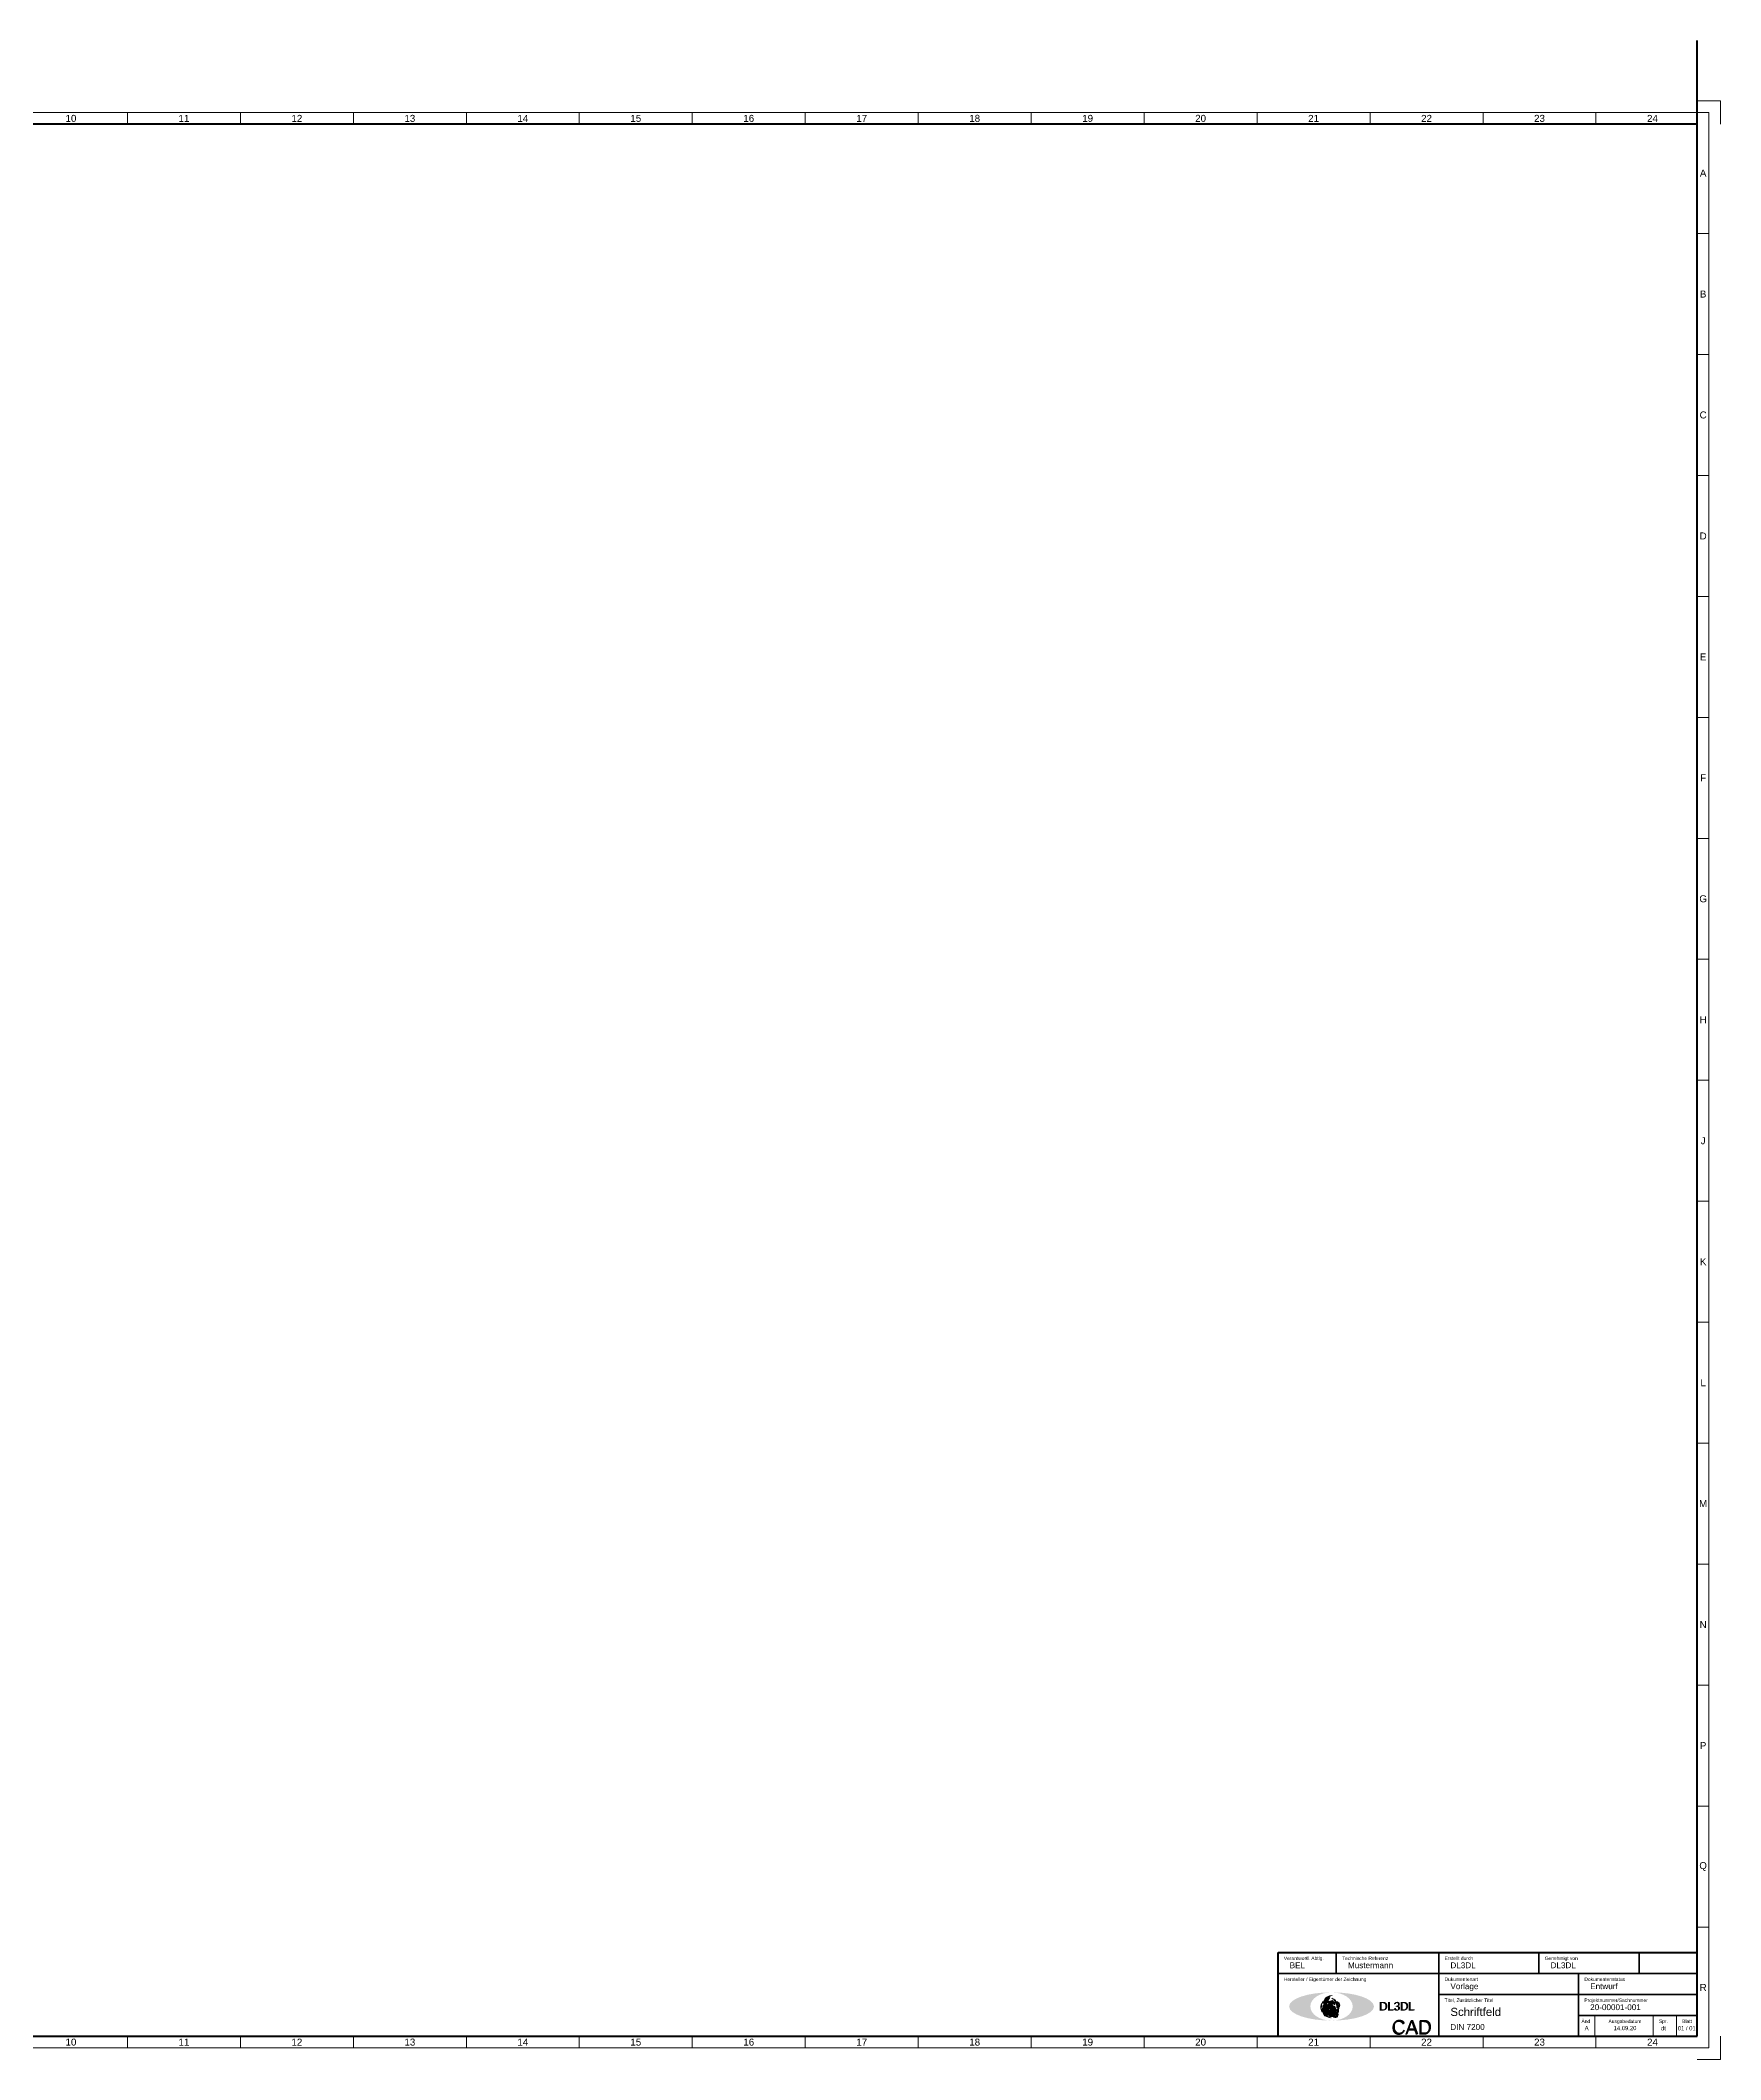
# Model space of a CAD drawing. Header units: millimetres. Extents: x 633 to 4785, y -1154 to 2521.
# Drawn here: x 1340 to 2061, y 1594 to 2461 of the extents above; entities that cross this region are included whole.
import ezdxf
from ezdxf.enums import TextEntityAlignment as Align

# ---------------------------------------------------------------- set-up
doc = ezdxf.new("R2010")
doc.units = ezdxf.units.MM
doc.header["$LTSCALE"] = 5
doc.linetypes.add('AUSGEZOGEN', pattern=[0])
for name, color, linetype, lineweight, true_color in [('_Blattschnitt', 1, 'Continuous', 5, 0xff0000), ('_PK_0.18mm', 4, 'Continuous', 18, 0x00ffff), ('_PK_0.35mm', 4, 'Continuous', 35, 0x00ffff), ('_PK_0.70mm', 30, 'Continuous', 70, 0xff7f00), ('_PK_Text_ausgefüllt', 3, 'Continuous', 5, 0x00ff00), ('_PK_Text_Vorgabe', 1, 'Continuous', 5, 0xff0000), ('_Raster_0.18mm', 94, 'Continuous', 18, 0x008000), ('_Raster_1.00mm', 5, 'Continuous', 100, 0x0000ff), ('_Raster_Einteilung', 7, 'Continuous', 18, 0x000000), ('_Raster_txt', 7, 'Continuous', 5, 0x000000), ('pfoenix', 5, 'Continuous', 5, 0x0000ff)]:
    doc.layers.add(name, color=color, linetype=linetype, lineweight=lineweight, true_color=true_color)
for name, color, linetype, true_color in [('Logo', 5, 'Continuous', 0x0000ff), ('Logo Text', 1, 'Continuous', 0xff0000), ('Logo_a', 1, 'Continuous', 0xff0000), ('Logo_b', 30, 'Continuous', 0xff7f00), ('Logo_c', 12, 'Continuous', 0xaa0000)]:
    doc.layers.add(name, color=color, linetype=linetype, true_color=true_color)
doc.styles.add('textstyle100', font='')
doc.styles.add('textstyle101', font='')
doc.styles.add('textstyle102', font='')
doc.styles.add('textstyle103', font='')
doc.styles.add('textstyle104', font='')
doc.styles.add('textstyle105', font='')
doc.styles.add('textstyle106', font='')
doc.styles.add('textstyle107', font='')
doc.styles.add('textstyle108', font='')
doc.styles.add('textstyle109', font='')
doc.styles.add('textstyle1258', font='')
doc.styles.add('textstyle1259', font='')
doc.styles.add('textstyle1260', font='')
doc.styles.add('textstyle1261', font='')
doc.styles.add('textstyle1262', font='')
doc.styles.add('textstyle1263', font='')
doc.styles.add('textstyle1273', font='')
doc.styles.add('textstyle1274', font='')
doc.styles.add('textstyle1275', font='')
doc.styles.add('textstyle1276', font='')
doc.styles.add('textstyle1277', font='')
doc.styles.add('textstyle1278', font='')
doc.styles.add('textstyle1279', font='')
doc.styles.add('textstyle1280', font='')
doc.styles.add('textstyle1281', font='')
doc.styles.add('textstyle1282', font='')
doc.styles.add('textstyle1283', font='')
doc.styles.add('textstyle1284', font='')
doc.styles.add('textstyle1285', font='')
doc.styles.add('textstyle1286', font='')
doc.styles.add('textstyle1287', font='')
doc.styles.add('textstyle1677', font='')
doc.styles.add('textstyle1678', font='')
doc.styles.add('textstyle1679', font='')
doc.styles.add('textstyle1680', font='')
doc.styles.add('textstyle1681', font='')
doc.styles.add('textstyle1682', font='')
doc.styles.add('textstyle1683', font='')
doc.styles.add('textstyle1684', font='')
doc.styles.add('textstyle1685', font='')
doc.styles.add('textstyle1686', font='')
doc.styles.add('textstyle1687', font='')
doc.styles.add('textstyle1688', font='')
doc.styles.add('textstyle1689', font='')
doc.styles.add('textstyle1690', font='')
doc.styles.add('textstyle1691', font='')
doc.styles.add('textstyle1692', font='')
doc.styles.add('textstyle1701', font='')
doc.styles.add('textstyle1702', font='')
doc.styles.add('textstyle1703', font='')
doc.styles.add('textstyle1704', font='')
doc.styles.add('textstyle1705', font='')
doc.styles.add('textstyle1706', font='')
doc.styles.add('textstyle1707', font='')
doc.styles.add('textstyle1708', font='')
doc.styles.add('textstyle1709', font='')
doc.styles.add('textstyle80', font='')
doc.styles.add('textstyle81', font='')
doc.styles.add('textstyle82', font='')
doc.styles.add('textstyle83', font='')
doc.styles.add('textstyle84', font='')
doc.styles.add('textstyle85', font='')
doc.styles.add('textstyle86', font='')
doc.styles.add('textstyle87', font='')
doc.styles.add('textstyle88', font='')
doc.styles.add('textstyle89', font='')
doc.styles.add('textstyle90', font='')
doc.styles.add('textstyle91', font='')
doc.styles.add('textstyle92', font='')
doc.styles.add('textstyle93', font='')
doc.styles.add('textstyle94', font='')
doc.styles.add('textstyle95', font='')
doc.styles.add('textstyle96', font='')
doc.styles.add('textstyle97', font='')
doc.styles.add('textstyle98', font='')
doc.styles.add('textstyle99', font='')
doc.styles.get('textstyle100').set_extended_font_data('Arial')
doc.styles.get('textstyle101').set_extended_font_data('Arial')
doc.styles.get('textstyle102').set_extended_font_data('Arial')
doc.styles.get('textstyle103').set_extended_font_data('Arial')
doc.styles.get('textstyle104').set_extended_font_data('Arial')
doc.styles.get('textstyle105').set_extended_font_data('Arial')
doc.styles.get('textstyle106').set_extended_font_data('URW Chancery L')
doc.styles.get('textstyle107').set_extended_font_data('URW Chancery L')
doc.styles.get('textstyle108').set_extended_font_data('URW Chancery L')
doc.styles.get('textstyle109').set_extended_font_data('URW Chancery L')
doc.styles.get('textstyle1258').set_extended_font_data('Arial')
doc.styles.get('textstyle1259').set_extended_font_data('Arial')
doc.styles.get('textstyle1260').set_extended_font_data('Arial')
doc.styles.get('textstyle1261').set_extended_font_data('Arial')
doc.styles.get('textstyle1262').set_extended_font_data('Arial')
doc.styles.get('textstyle1263').set_extended_font_data('Arial')
doc.styles.get('textstyle1273').set_extended_font_data('Arial')
doc.styles.get('textstyle1274').set_extended_font_data('Arial')
doc.styles.get('textstyle1275').set_extended_font_data('Arial')
doc.styles.get('textstyle1276').set_extended_font_data('Arial')
doc.styles.get('textstyle1277').set_extended_font_data('Arial')
doc.styles.get('textstyle1278').set_extended_font_data('Arial')
doc.styles.get('textstyle1279').set_extended_font_data('Arial')
doc.styles.get('textstyle1280').set_extended_font_data('Arial')
doc.styles.get('textstyle1281').set_extended_font_data('Arial')
doc.styles.get('textstyle1282').set_extended_font_data('Arial')
doc.styles.get('textstyle1283').set_extended_font_data('Arial')
doc.styles.get('textstyle1284').set_extended_font_data('Arial')
doc.styles.get('textstyle1285').set_extended_font_data('Arial')
doc.styles.get('textstyle1286').set_extended_font_data('Arial')
doc.styles.get('textstyle1287').set_extended_font_data('Arial')
doc.styles.get('textstyle1677').set_extended_font_data('Arial')
doc.styles.get('textstyle1678').set_extended_font_data('Arial')
doc.styles.get('textstyle1679').set_extended_font_data('Arial')
doc.styles.get('textstyle1680').set_extended_font_data('Arial')
doc.styles.get('textstyle1681').set_extended_font_data('Arial')
doc.styles.get('textstyle1682').set_extended_font_data('Arial')
doc.styles.get('textstyle1683').set_extended_font_data('Arial')
doc.styles.get('textstyle1684').set_extended_font_data('Arial')
doc.styles.get('textstyle1685').set_extended_font_data('Arial')
doc.styles.get('textstyle1686').set_extended_font_data('Arial')
doc.styles.get('textstyle1687').set_extended_font_data('Arial')
doc.styles.get('textstyle1688').set_extended_font_data('Arial')
doc.styles.get('textstyle1689').set_extended_font_data('Arial')
doc.styles.get('textstyle1690').set_extended_font_data('Arial')
doc.styles.get('textstyle1691').set_extended_font_data('Arial')
doc.styles.get('textstyle1692').set_extended_font_data('Arial')
doc.styles.get('textstyle1701').set_extended_font_data('Arial')
doc.styles.get('textstyle1702').set_extended_font_data('Arial')
doc.styles.get('textstyle1703').set_extended_font_data('Arial')
doc.styles.get('textstyle1704').set_extended_font_data('Arial')
doc.styles.get('textstyle1705').set_extended_font_data('Arial')
doc.styles.get('textstyle1706').set_extended_font_data('Arial')
doc.styles.get('textstyle1707').set_extended_font_data('Arial')
doc.styles.get('textstyle1708').set_extended_font_data('Arial')
doc.styles.get('textstyle1709').set_extended_font_data('Arial')
doc.styles.get('textstyle80').set_extended_font_data('Arial')
doc.styles.get('textstyle81').set_extended_font_data('Arial')
doc.styles.get('textstyle82').set_extended_font_data('Arial')
doc.styles.get('textstyle83').set_extended_font_data('Arial')
doc.styles.get('textstyle84').set_extended_font_data('Arial')
doc.styles.get('textstyle85').set_extended_font_data('Arial')
doc.styles.get('textstyle86').set_extended_font_data('Arial')
doc.styles.get('textstyle87').set_extended_font_data('Arial')
doc.styles.get('textstyle88').set_extended_font_data('Arial')
doc.styles.get('textstyle89').set_extended_font_data('Arial')
doc.styles.get('textstyle90').set_extended_font_data('Arial')
doc.styles.get('textstyle91').set_extended_font_data('Arial')
doc.styles.get('textstyle92').set_extended_font_data('Arial')
doc.styles.get('textstyle93').set_extended_font_data('Arial')
doc.styles.get('textstyle94').set_extended_font_data('Arial')
doc.styles.get('textstyle95').set_extended_font_data('Arial')
doc.styles.get('textstyle96').set_extended_font_data('Arial')
doc.styles.get('textstyle97').set_extended_font_data('Arial')
doc.styles.get('textstyle98').set_extended_font_data('Arial')
doc.styles.get('textstyle99').set_extended_font_data('Arial')

msp = doc.modelspace()

# ---------------------------------------------------------------- hatches: boundary and pattern name
at = {"layer": 'Logo_a'}
h = msp.add_hatch(color=256, dxfattribs=at)
edge = h.paths.add_edge_path()
edge.add_ellipse((1894.34, 1617.11), major_axis=(15.17, 0), ratio=0.4, start_angle=0, end_angle=360)
edge = h.paths.add_edge_path()
edge.add_ellipse((1894.34, 1617.11), major_axis=(12.14, 0), ratio=0.5, start_angle=0, end_angle=360)
at = {"layer": 'Logo_b'}
h = msp.add_hatch(color=256, dxfattribs=at)
edge = h.paths.add_edge_path()
edge.add_ellipse((1894.34, 1617.11), major_axis=(12.14, 0), ratio=0.5, start_angle=0, end_angle=360)
edge = h.paths.add_edge_path()
edge.add_ellipse((1894.34, 1617.11), major_axis=(9.1, 0), ratio=0.666667, start_angle=0, end_angle=360)
at = {"layer": 'Logo_c'}
h = msp.add_hatch(color=256, dxfattribs=at)
edge = h.paths.add_edge_path()
edge.add_ellipse((1894.34, 1617.11), major_axis=(15.17, 0), ratio=0.4, start_angle=0, end_angle=360)
edge = h.paths.add_edge_path()
edge.add_ellipse((1894.34, 1617.11), major_axis=(18.21, 0), ratio=0.333333, start_angle=0, end_angle=360)
at = {"layer": 'pfoenix'}
h = msp.add_hatch(color=256, dxfattribs=at)
edge = h.paths.add_edge_path()
edge.add_spline(control_points=[(1894.64, 1621.8), (1891.85, 1621.12), (1890.83, 1618.45), (1890.83, 1618.45)], knot_values=[0, 0, 0, 0, 1, 1, 1, 1], degree=3, periodic=0)
edge.add_spline(control_points=[(1890.83, 1618.45), (1890.86, 1618.65), (1891.24, 1621.79), (1894.64, 1621.8)], knot_values=[0, 0, 0, 0, 1, 1, 1, 1], degree=3, periodic=0)
h = msp.add_hatch(color=256, dxfattribs=at)
edge = h.paths.add_edge_path()
edge.add_spline(control_points=[(1890.79, 1619.21), (1889.11, 1617.61), (1889.92, 1614.93), (1890.28, 1614.75)], knot_values=[0, 0, 0, 0, 1, 1, 1, 1], degree=3, periodic=0)
edge.add_spline(control_points=[(1890.28, 1614.75), (1890.17, 1614.84), (1889.36, 1617.53), (1890.79, 1619.21)], knot_values=[0, 0, 0, 0, 1, 1, 1, 1], degree=3, periodic=0)
h = msp.add_hatch(color=256, dxfattribs=at)
edge = h.paths.add_edge_path()
edge.add_spline(control_points=[(1893.07, 1616.31), (1893.49, 1616.05), (1893.19, 1615.55), (1893.19, 1615.55), (1893.19, 1615.55), (1893.3, 1615.3), (1893.96, 1615.29), (1893.86, 1615.9), (1893.73, 1616.31), (1893.19, 1616.86), (1892.75, 1617.22), (1892.59, 1617.71), (1892.91, 1618.22), (1893.44, 1618.56), (1893.53, 1618.7), (1893.46, 1618.88), (1893.16, 1618.87), (1892.89, 1618.8), (1892.67, 1618.92), (1892.72, 1619.29), (1893.07, 1619.47), (1893.08, 1619.48), (1893.08, 1619.47), (1892.98, 1619.31), (1892.83, 1619.19), (1892.96, 1619.08), (1893.36, 1619.19), (1893.83, 1619.45), (1894.68, 1619.63), (1894.99, 1619.59), (1895.03, 1619.51), (1895.07, 1619.24), (1894.97, 1619.01), (1895.39, 1619.06), (1895.68, 1618.93), (1895.92, 1618.68), (1895.86, 1618.28), (1895.58, 1617.93), (1895.47, 1617.84), (1895.47, 1617.84), (1895.44, 1618.05), (1895.37, 1618.27), (1895.12, 1618.32), (1894.78, 1618.26), (1894.62, 1617.93), (1894.64, 1617.51), (1894.95, 1617.38), (1895.57, 1617.17), (1895.86, 1616.79)], knot_values=[0, 0, 0, 0, 1, 2, 3, 4, 5, 6, 7, 8, 9, 10, 11, 12, 13, 14, 15, 16, 17, 18, 19, 20, 21, 22, 23, 24, 25, 26, 27, 28, 29, 30, 31, 32, 33, 34, 35, 36, 37, 38, 39, 40, 41, 42, 43, 44, 45, 46, 46, 46, 46], degree=3, periodic=0)
edge.add_spline(control_points=[(1895.86, 1616.79), (1896.14, 1616.3), (1896.34, 1615.61), (1896.23, 1614.95), (1895.99, 1614.35), (1895.77, 1613.98), (1895.77, 1613.98), (1896.49, 1614.42), (1896.69, 1615.16), (1896.68, 1615.72), (1896.61, 1615.88), (1896.82, 1615.5), (1896.85, 1614.83), (1896.71, 1614.41), (1896.13, 1613.33), (1895.52, 1612.93), (1894.83, 1612.74), (1894, 1612.73), (1893.48, 1612.99), (1893.48, 1612.99), (1893.48, 1612.99)], knot_values=[0, 0, 0, 0, 1, 2, 3, 4, 5, 6, 7, 8, 9, 10, 11, 12, 13, 14, 15, 16, 17, 18, 18, 18, 18], degree=3, periodic=0)
edge.add_spline(control_points=[(1893.48, 1612.99), (1893.48, 1612.99), (1893.42, 1612.95), (1889.36, 1617.61), (1893.56, 1620.97)], knot_values=[0, 0, 0, 0, 1, 2, 2, 2, 2], degree=3, periodic=0)
edge.add_spline(control_points=[(1893.56, 1620.97), (1891.72, 1618.57), (1893.07, 1616.31), (1893.07, 1616.31), (1893.07, 1616.31), (1893.07, 1616.31), (1893.07, 1616.31)], knot_values=[0, 0, 0, 0, 1, 2, 3, 4, 4, 4, 4], degree=3, periodic=0)
h = msp.add_hatch(color=256, dxfattribs=at)
edge = h.paths.add_edge_path()
edge.add_spline(control_points=[(1892.94, 1621.04), (1890.86, 1616.99), (1892.8, 1612.77), (1892.79, 1612.75), (1892.79, 1612.75), (1889.78, 1617.05), (1892.94, 1621.04), (1892.94, 1621.04), (1892.94, 1621.04)], knot_values=[0, 0, 0, 0, 1, 2, 3, 4, 5, 6, 6, 6, 6], degree=3, periodic=0)
h = msp.add_hatch(color=256, dxfattribs=at)
edge = h.paths.add_edge_path()
edge.add_spline(control_points=[(1890.59, 1617.53), (1890.69, 1613.56), (1894.15, 1612.19), (1894.15, 1612.19), (1894.15, 1612.19), (1890.27, 1613.15), (1890.62, 1617.48), (1890.62, 1617.48), (1890.59, 1617.53)], knot_values=[0, 0, 0, 0, 1, 2, 3, 4, 5, 6, 6, 6, 6], degree=3, periodic=0)
h = msp.add_hatch(color=256, dxfattribs=at)
edge = h.paths.add_edge_path()
edge.add_spline(control_points=[(1896.49, 1617.82), (1896.55, 1617.48), (1896.59, 1617.21), (1896.62, 1616.79), (1896.63, 1616.46), (1896.62, 1616.46), (1896.62, 1616.46), (1896.77, 1616.91), (1896.77, 1617.43), (1896.66, 1618.37), (1896.36, 1619.23), (1896.11, 1619.65), (1895.4, 1620.23), (1894.45, 1620.65), (1894.45, 1620.65), (1894.45, 1620.65)], knot_values=[0, 0, 0, 0, 1, 2, 3, 4, 5, 6, 7, 8, 9, 10, 11, 12, 13, 13, 13, 13], degree=3, periodic=0)
edge.add_spline(control_points=[(1894.45, 1620.65), (1895.02, 1620.36), (1895.34, 1620.03), (1895.68, 1619.6), (1896.02, 1619.15), (1896.35, 1618.43), (1896.49, 1617.82)], knot_values=[0, 0, 0, 0, 1, 2, 3, 4, 4, 4, 4], degree=3, periodic=0)
h = msp.add_hatch(color=256, dxfattribs=at)
edge = h.paths.add_edge_path()
edge.add_spline(control_points=[(1895.25, 1612.56), (1895.62, 1612.41), (1896.25, 1612.4), (1896.59, 1612.49), (1896.9, 1612.84), (1897.09, 1613.31), (1897.12, 1613.67), (1897.15, 1613.83), (1897.15, 1613.83), (1897.15, 1613.83), (1897.03, 1613.51), (1896.93, 1613.4), (1896.68, 1613.09), (1896.41, 1612.91), (1896.15, 1612.8), (1895.76, 1612.68), (1895.38, 1612.65), (1895.25, 1612.65), (1895.11, 1612.66), (1895.11, 1612.65), (1895.11, 1612.65), (1895.19, 1612.59), (1895.25, 1612.56), (1895.25, 1612.56), (1895.25, 1612.56)], knot_values=[0, 0, 0, 0, 1, 2, 3, 4, 5, 6, 7, 8, 9, 10, 11, 12, 13, 14, 15, 16, 17, 18, 19, 20, 21, 22, 22, 22, 22], degree=3, periodic=0)
h = msp.add_hatch(color=256, dxfattribs=at)
edge = h.paths.add_edge_path()
edge.add_spline(control_points=[(1897.4, 1615.56), (1897.37, 1615.03), (1897.21, 1614.31), (1896.98, 1613.91), (1896.48, 1613.44), (1896.2, 1613.17), (1896.19, 1613.17), (1896.4, 1613.53), (1896.68, 1613.98), (1896.84, 1614.41), (1896.85, 1614.83), (1896.66, 1615.79)], knot_values=[0, 0, 0, 0, 1, 2, 3, 4, 5, 6, 7, 8, 9, 9, 9, 9], degree=3, periodic=0)
edge.add_spline(control_points=[(1896.66, 1615.79), (1896.93, 1615.93), (1896.98, 1616.22), (1897.01, 1617.11), (1896.96, 1617.9), (1896.94, 1618.33), (1896.67, 1619.19), (1896.5, 1619.3), (1896.98, 1618.69), (1897.13, 1618.27), (1897.3, 1617.68), (1897.38, 1617.1), (1897.42, 1616.3), (1897.4, 1615.56)], knot_values=[0, 0, 0, 0, 1, 2, 3, 4, 5, 6, 7, 8, 9, 10, 11, 11, 11, 11], degree=3, periodic=0)
h = msp.add_hatch(color=256, dxfattribs=at)
edge = h.paths.add_edge_path()
edge.add_spline(control_points=[(1897.77, 1616.77), (1897.76, 1617.33), (1897.69, 1617.69), (1897.6, 1618.11), (1897.43, 1618.45), (1897.06, 1618.98), (1897.06, 1618.98), (1897.06, 1618.98)], knot_values=[0, 0, 0, 0, 1, 2, 3, 4, 5, 5, 5, 5], degree=3, periodic=0)
edge.add_spline(control_points=[(1897.06, 1618.98), (1897.94, 1618.55), (1897.77, 1616.77), (1897.77, 1616.77), (1897.77, 1616.77)], knot_values=[0, 0, 0, 0, 1, 2, 2, 2, 2], degree=3, periodic=0)

# ---------------------------------------------------------------- linework, layer by layer
at = {"layer": '_Blattschnitt'}
for p, q in [((2061.38, 2435.29), (2051.38, 2435.29)), ((2061.38, 2435.29), (2061.38, 2425.29)), ((2061.38, 1594.29), (2061.38, 1604.29)), ((2061.38, 1594.29), (2051.38, 1594.29))]:
    msp.add_line(p, q, dxfattribs=at)
at = {"layer": '_PK_0.18mm', "linetype": 'AUSGEZOGEN', "lineweight": 18}
for p, q in [((2007.38, 1604.29), (2007.38, 1613.29)), ((2032.38, 1604.29), (2032.38, 1613.29)), ((2042.38, 1604.29), (2042.38, 1613.29))]:
    msp.add_line(p, q, dxfattribs=at)
at = {"layer": '_PK_0.35mm', "linetype": 'AUSGEZOGEN'}
for p, q in [((1896.38, 1631.29), (1896.38, 1640.29)), ((1940.38, 1604.29), (1940.38, 1640.29)), ((1983.38, 1631.29), (1983.38, 1640.29)), ((2026.38, 1631.29), (2026.38, 1640.29)), ((1871.38, 1631.29), (2051.38, 1631.29)), ((2000.38, 1604.29), (2000.38, 1631.29)), ((1940.38, 1622.29), (2051.38, 1622.29)), ((2000.38, 1613.29), (2051.38, 1613.29))]:
    msp.add_line(p, q, dxfattribs=at)
at = {"layer": '_PK_0.70mm', "linetype": 'AUSGEZOGEN', "lineweight": 70}
for p, q in [((1871.38, 1640.29), (2051.38, 1640.29)), ((1871.38, 1604.29), (1871.38, 1640.29)), ((2051.38, 1604.29), (2051.38, 1640.29)), ((1871.38, 1604.29), (2051.38, 1604.29))]:
    msp.add_line(p, q, dxfattribs=at)
at = {"layer": '_Raster_0.18mm'}
for p, q in [((2056.38, 2430.29), (892.38, 2430.29)), ((2056.38, 1599.29), (2056.38, 2430.29)), ((892.38, 1599.29), (2056.38, 1599.29))]:
    msp.add_line(p, q, dxfattribs=at)
at = {"layer": '_Raster_1.00mm'}
for p, q in [((2051.38, 1640.29), (2051.38, 2461.29)), ((2051.38, 2425.29), (897.38, 2425.29)), ((897.38, 1604.29), (1871.38, 1604.29))]:
    msp.add_line(p, q, dxfattribs=at)
at = {"layer": '_Raster_Einteilung'}
for p, q in [((1377.38, 2430.29), (1377.38, 2425.29)), ((1425.88, 2430.29), (1425.88, 2425.29)), ((1474.38, 2430.29), (1474.38, 2425.29)), ((1522.88, 2430.29), (1522.88, 2425.29)), ((1571.38, 2430.29), (1571.38, 2425.29)), ((1619.88, 2430.29), (1619.88, 2425.29)), ((1668.38, 2430.29), (1668.38, 2425.29)), ((1716.88, 2430.29), (1716.88, 2425.29)), ((1765.38, 2430.29), (1765.38, 2425.29)), ((1813.88, 2430.29), (1813.88, 2425.29)), ((1862.38, 2430.29), (1862.38, 2425.29)), ((1910.88, 2430.29), (1910.88, 2425.29)), ((1959.38, 2430.29), (1959.38, 2425.29)), ((2007.88, 2430.29), (2007.88, 2425.29)), ((2051.38, 2378.35), (2056.38, 2378.35)), ((2051.38, 2326.41), (2056.38, 2326.41)), ((2051.38, 2274.47), (2056.38, 2274.47)), ((2051.38, 2222.54), (2056.38, 2222.54)), ((2051.38, 2170.6), (2056.38, 2170.6)), ((2051.38, 2118.66), (2056.38, 2118.66)), ((2051.38, 2066.72), (2056.38, 2066.72)), ((2051.38, 2014.79), (2056.38, 2014.79)), ((2051.38, 1962.85), (2056.38, 1962.85)), ((2051.38, 1910.91), (2056.38, 1910.91)), ((2051.38, 1858.97), (2056.38, 1858.97)), ((2051.38, 1807.04), (2056.38, 1807.04)), ((2051.38, 1755.1), (2056.38, 1755.1)), ((2051.38, 1703.16), (2056.38, 1703.16)), ((2051.38, 1651.22), (2056.38, 1651.22)), ((1377.38, 1604.29), (1377.38, 1599.29)), ((1425.88, 1604.29), (1425.88, 1599.29)), ((1474.38, 1604.29), (1474.38, 1599.29)), ((1522.88, 1604.29), (1522.88, 1599.29)), ((1571.38, 1604.29), (1571.38, 1599.29)), ((1619.88, 1604.29), (1619.88, 1599.29)), ((1668.38, 1604.29), (1668.38, 1599.29)), ((1716.88, 1604.29), (1716.88, 1599.29)), ((1765.38, 1604.29), (1765.38, 1599.29)), ((1813.88, 1604.29), (1813.88, 1599.29)), ((1862.38, 1604.29), (1862.38, 1599.29)), ((1910.88, 1604.29), (1910.88, 1599.29)), ((1959.38, 1604.29), (1959.38, 1599.29)), ((2007.88, 1604.29), (2007.88, 1599.29))]:
    msp.add_line(p, q, dxfattribs=at)
at = {"layer": 'pfoenix'}
for points in [[(1894.64, 1621.8), (1891.24, 1621.79), (1890.86, 1618.65), (1890.83, 1618.45)], [(1894.64, 1621.8), (1891.85, 1621.12), (1890.83, 1618.45), (1890.83, 1618.45)], [(1890.79, 1619.21), (1889.11, 1617.61), (1889.92, 1614.93), (1890.28, 1614.75)], [(1893.56, 1620.97), (1889.36, 1617.61), (1893.42, 1612.95), (1893.48, 1612.99), (1893.48, 1612.99)], [(1890.79, 1619.21), (1889.36, 1617.53), (1890.17, 1614.84), (1890.28, 1614.75)], [(1890.59, 1617.53), (1890.69, 1613.56), (1894.15, 1612.19), (1894.15, 1612.19), (1894.15, 1612.19), (1890.27, 1613.15), (1890.62, 1617.48), (1890.62, 1617.48), (1890.59, 1617.53)], [(1892.94, 1621.04), (1890.86, 1616.99), (1892.8, 1612.77), (1892.79, 1612.75), (1892.79, 1612.75), (1889.78, 1617.05), (1892.94, 1621.04), (1892.94, 1621.04), (1892.94, 1621.04)], [(1893.56, 1620.97), (1891.72, 1618.57), (1893.07, 1616.31), (1893.07, 1616.31), (1893.07, 1616.31), (1893.07, 1616.31), (1893.07, 1616.31)], [(1893.07, 1616.31), (1893.49, 1616.05), (1893.19, 1615.55), (1893.19, 1615.55), (1893.19, 1615.55), (1893.3, 1615.3), (1893.96, 1615.29), (1893.86, 1615.9), (1893.73, 1616.31), (1893.19, 1616.86), (1892.75, 1617.22), (1892.59, 1617.71), (1892.91, 1618.22), (1893.44, 1618.56), (1893.53, 1618.7), (1893.46, 1618.88), (1893.16, 1618.87), (1892.89, 1618.8), (1892.67, 1618.92), (1892.72, 1619.29), (1893.07, 1619.47), (1893.08, 1619.48), (1893.08, 1619.47), (1892.98, 1619.31), (1892.83, 1619.19), (1892.96, 1619.08), (1893.36, 1619.19), (1893.83, 1619.45), (1894.68, 1619.63), (1894.99, 1619.59), (1895.03, 1619.51), (1895.07, 1619.24), (1894.97, 1619.01), (1895.39, 1619.06), (1895.68, 1618.93), (1895.92, 1618.68), (1895.86, 1618.28), (1895.58, 1617.93), (1895.47, 1617.84), (1895.47, 1617.84), (1895.44, 1618.05), (1895.37, 1618.27), (1895.12, 1618.32), (1894.78, 1618.26), (1894.62, 1617.93), (1894.64, 1617.51), (1894.95, 1617.38), (1895.57, 1617.17), (1895.86, 1616.79)], [(1895.86, 1616.79), (1896.14, 1616.3), (1896.34, 1615.61), (1896.23, 1614.95), (1895.99, 1614.35), (1895.77, 1613.98), (1895.77, 1613.98), (1896.49, 1614.42), (1896.69, 1615.16), (1896.68, 1615.72), (1896.61, 1615.88), (1896.82, 1615.5), (1896.85, 1614.83), (1896.71, 1614.41), (1896.13, 1613.33), (1895.52, 1612.93), (1894.83, 1612.74), (1894, 1612.73), (1893.48, 1612.99), (1893.48, 1612.99), (1893.48, 1612.99)], [(1894.45, 1620.65), (1895.02, 1620.36), (1895.34, 1620.03), (1895.68, 1619.6), (1896.02, 1619.15), (1896.35, 1618.43), (1896.49, 1617.82)], [(1896.49, 1617.82), (1896.55, 1617.48), (1896.59, 1617.21), (1896.62, 1616.79), (1896.63, 1616.46), (1896.62, 1616.46), (1896.62, 1616.46), (1896.77, 1616.91), (1896.77, 1617.43), (1896.66, 1618.37), (1896.36, 1619.23), (1896.11, 1619.65), (1895.4, 1620.23), (1894.45, 1620.65), (1894.45, 1620.65), (1894.45, 1620.65)], [(1895.25, 1612.56), (1895.62, 1612.41), (1896.25, 1612.4), (1896.59, 1612.49), (1896.9, 1612.84), (1897.09, 1613.31), (1897.12, 1613.67), (1897.15, 1613.83), (1897.15, 1613.83), (1897.15, 1613.83), (1897.03, 1613.51), (1896.93, 1613.4), (1896.68, 1613.09), (1896.41, 1612.91), (1896.15, 1612.8), (1895.76, 1612.68), (1895.38, 1612.65), (1895.25, 1612.65), (1895.11, 1612.66), (1895.11, 1612.65), (1895.11, 1612.65), (1895.19, 1612.59), (1895.25, 1612.56), (1895.25, 1612.56), (1895.25, 1612.56)], [(1897.4, 1615.56), (1897.37, 1615.03), (1897.21, 1614.31), (1896.98, 1613.91), (1896.48, 1613.44), (1896.2, 1613.17), (1896.19, 1613.17), (1896.4, 1613.53), (1896.68, 1613.98), (1896.84, 1614.41), (1896.85, 1614.83), (1896.66, 1615.79)], [(1896.66, 1615.79), (1896.93, 1615.93), (1896.98, 1616.22), (1897.01, 1617.11), (1896.96, 1617.9), (1896.94, 1618.33), (1896.67, 1619.19), (1896.5, 1619.3), (1896.98, 1618.69), (1897.13, 1618.27), (1897.3, 1617.68), (1897.38, 1617.1), (1897.42, 1616.3), (1897.4, 1615.56)], [(1897.06, 1618.98), (1897.94, 1618.55), (1897.77, 1616.77), (1897.77, 1616.77), (1897.77, 1616.77)], [(1897.77, 1616.77), (1897.76, 1617.33), (1897.69, 1617.69), (1897.6, 1618.11), (1897.43, 1618.45), (1897.06, 1618.98), (1897.06, 1618.98), (1897.06, 1618.98)]]:
    msp.add_open_spline(points, degree=3, dxfattribs=at)

# ---------------------------------------------------------------- texts
at = {"layer": '_PK_Text_ausgefüllt', "linetype": 'AUSGEZOGEN', "lineweight": 5}
for s, height, style, p in [('BEL', 2.5, 'textstyle102', (1876.38, 1634.79)), ('Mustermann', 2.5, 'textstyle103', (1901.38, 1634.79)), ('DL3DL', 2.5, 'textstyle100', (1945.38, 1634.79)), ('DL3DL', 2.5, 'textstyle101', (1988.38, 1634.79)), ('Vorlage', 2.5, 'textstyle105', (1945.38, 1625.79)), ('Entwurf', 2.5, 'textstyle104', (2005.38, 1625.79)), ('Schriftfeld', 3.5, 'textstyle98', (1945.38, 1614.79)), ('20-00001-001', 2.5, 'textstyle97', (2005.38, 1616.79)), ('DIN 7200', 2.5, 'textstyle99', (1945.34, 1608.29))]:
    msp.add_text(s, height=height, dxfattribs=dict(at, style=style)).set_placement(p, align=Align.MIDDLE_LEFT)
for s, style, p in [('A', 'textstyle96', (2003.89, 1607.8)), ('14.09.20', 'textstyle95', (2020.34, 1607.83)), ('dt', 'textstyle94', (2036.84, 1607.77)), ('01 / 01', 'textstyle93', (2046.84, 1607.77))]:
    msp.add_text(s, height=1.8, dxfattribs=dict(at, style=style)).set_placement(p, align=Align.MIDDLE_CENTER)
at = {"layer": '_PK_Text_Vorgabe', "linetype": 'AUSGEZOGEN', "lineweight": 5}
for s, style, p in [('Verantwortl. Abtlg.', 'textstyle92', (1873.88, 1637.79)), ('Technische Referenz', 'textstyle91', (1898.88, 1637.79)), ('Erstellt durch', 'textstyle90', (1942.88, 1637.79)), ('Genehmigt von', 'textstyle87', (1985.88, 1637.79)), ('Hersteller / Eigentümer der Zeichnung', 'textstyle88', (1873.88, 1628.79)), ('Dukumentenart', 'textstyle89', (1942.88, 1628.79)), ('Dokumentenstatus', 'textstyle86', (2002.88, 1628.79)), ('Titel, Zusätzlicher Titel', 'textstyle85', (1942.88, 1619.79)), ('Projektnummer/Sachnummer', 'textstyle84', (2002.88, 1619.79)), ('Änd', 'textstyle83', (2001.67, 1610.8)), ('Ausgabedatum', 'textstyle82', (2013.26, 1610.72)), ('Spr.', 'textstyle81', (2034.88, 1610.79)), ('Blatt', 'textstyle80', (2044.88, 1610.79))]:
    msp.add_text(s, height=1.5, dxfattribs=dict(at, style=style)).set_placement(p, align=Align.MIDDLE_LEFT)
at = {"layer": '_Raster_txt', "char_height": 3, "attachment_point": 5}
for s, insert, style in [('10', (1353.13, 2427.79), 'textstyle1273'), ('11', (1401.63, 2427.79), 'textstyle1274'), ('12', (1450.13, 2427.79), 'textstyle1275'), ('13', (1498.63, 2427.79), 'textstyle1276'), ('14', (1547.13, 2427.79), 'textstyle1277'), ('15', (1595.63, 2427.79), 'textstyle1278'), ('16', (1644.13, 2427.79), 'textstyle1279'), ('17', (1692.63, 2427.79), 'textstyle1280'), ('18', (1741.13, 2427.79), 'textstyle1281'), ('19', (1789.63, 2427.79), 'textstyle1282'), ('20', (1838.13, 2427.79), 'textstyle1283'), ('21', (1886.63, 2427.79), 'textstyle1284'), ('22', (1935.13, 2427.79), 'textstyle1285'), ('23', (1983.63, 2427.79), 'textstyle1286'), ('24', (2032.13, 2427.79), 'textstyle1287'), ('A', (2053.88, 2404.32), 'textstyle1692'), ('B', (2053.88, 2352.38), 'textstyle1691'), ('C', (2053.88, 2300.44), 'textstyle1690'), ('D', (2053.88, 2248.51), 'textstyle1689'), ('E', (2053.88, 2196.57), 'textstyle1688'), ('F', (2053.88, 2144.63), 'textstyle1687'), ('G', (2053.88, 2092.69), 'textstyle1686'), ('H', (2053.88, 2040.76), 'textstyle1685'), ('J', (2053.88, 1988.82), 'textstyle1684'), ('K', (2053.88, 1936.88), 'textstyle1683'), ('L', (2053.88, 1884.94), 'textstyle1682'), ('M', (2053.88, 1833.01), 'textstyle1681'), ('N', (2053.88, 1781.07), 'textstyle1680'), ('P', (2053.88, 1729.13), 'textstyle1679'), ('Q', (2053.88, 1677.19), 'textstyle1678'), ('R', (2053.88, 1625.26), 'textstyle1677'), ('10', (1353.13, 1601.79), 'textstyle1701'), ('11', (1401.63, 1601.79), 'textstyle1702'), ('12', (1450.13, 1601.79), 'textstyle1703'), ('13', (1498.63, 1601.79), 'textstyle1704'), ('14', (1547.13, 1601.79), 'textstyle1705'), ('15', (1595.63, 1601.79), 'textstyle1706'), ('16', (1644.13, 1601.79), 'textstyle1707'), ('17', (1692.63, 1601.79), 'textstyle1708'), ('18', (1741.13, 1601.79), 'textstyle1709'), ('19', (1789.63, 1601.79), 'textstyle1258'), ('20', (1838.13, 1601.79), 'textstyle1259'), ('21', (1886.63, 1601.79), 'textstyle1260'), ('22', (1935.13, 1601.79), 'textstyle1261'), ('23', (1983.63, 1601.79), 'textstyle1262'), ('24', (2032.13, 1601.79), 'textstyle1263')]:
    msp.add_mtext(s, dxfattribs=dict(at, insert=insert, style=style))
at = {"layer": 'Logo', "attachment_point": 5}
for s, insert, char_height, style in [('DL3DL\\P', (1922.25, 1617.11), 3.641, 'textstyle108'), ('CAD\\P', (1928.63, 1607.95), 6.069, 'textstyle106')]:
    msp.add_mtext(s, dxfattribs=dict(at, insert=insert, char_height=char_height, style=style))
at = {"layer": 'Logo Text', "attachment_point": 5}
for s, insert, char_height, style in [('DL3DL\\P', (1922.61, 1617.22), 3.641, 'textstyle109'), ('CAD\\P', (1928.91, 1608.28), 6.069, 'textstyle107')]:
    msp.add_mtext(s, dxfattribs=dict(at, insert=insert, char_height=char_height, style=style))

doc.saveas('drawing.dxf')
